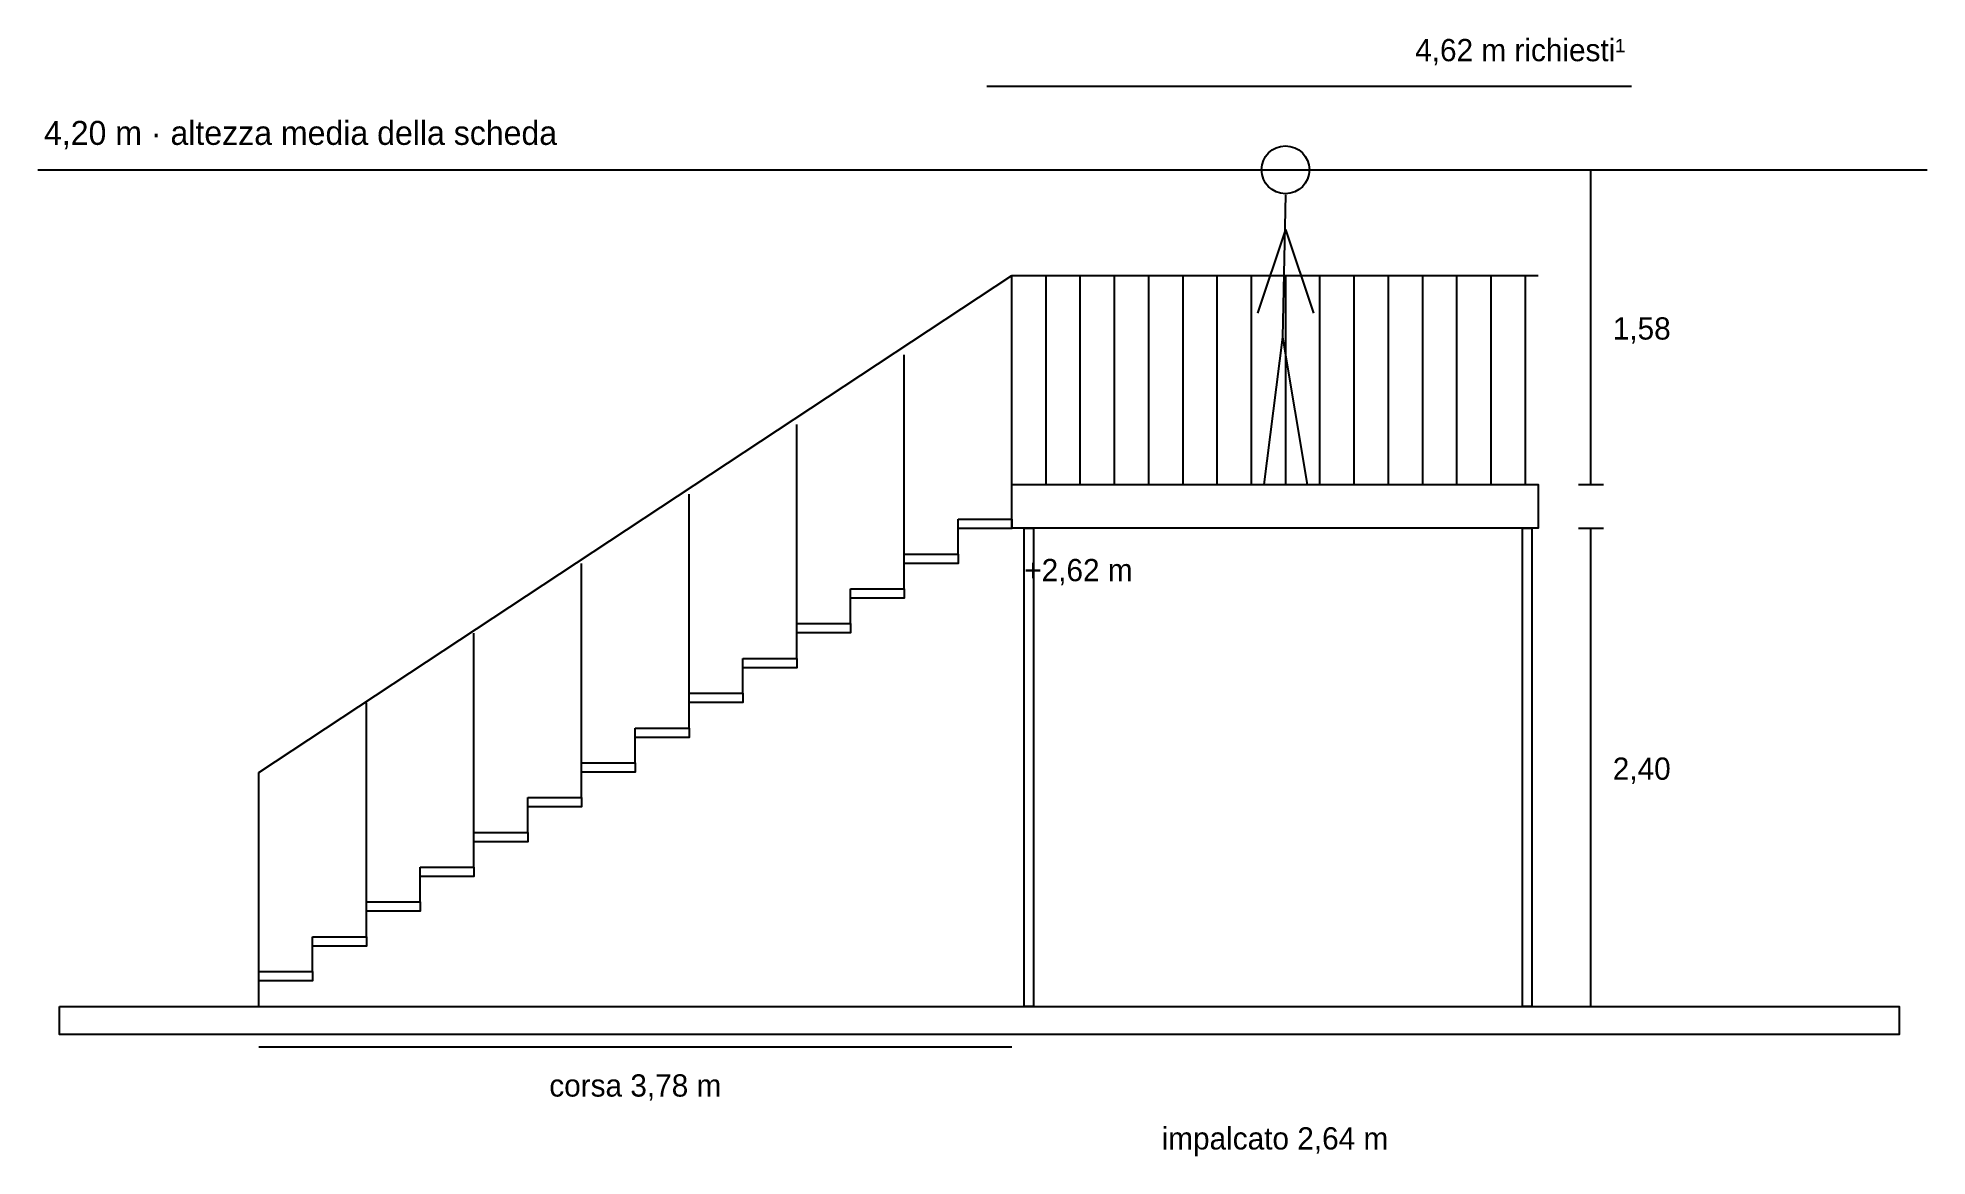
# Model space of a CAD drawing. Header units: metres. Extents: x -0.11 to 9.38, y -0.75 to 4.86.
import ezdxf
from ezdxf.enums import TextEntityAlignment as Align

# ---------------------------------------------------------------- set-up
doc = ezdxf.new("R2010")
doc.units = ezdxf.units.M
for name, color, linetype in [('ESISTENTE', 7, 'Continuous'), ('SCALA_NUOVA', 30, 'Continuous'), ('SEZIONE', 1, 'Continuous'), ('SOPPALCO', 3, 'Continuous'), ('TESTI', 5, 'Continuous')]:
    doc.layers.add(name, color=color, linetype=linetype)

msp = doc.modelspace()

# ---------------------------------------------------------------- linework, layer by layer
at = {"layer": 'ESISTENTE'}
msp.add_lwpolyline([(0, 0), (9.2344, 0), (9.2344, -0.1406), (0, -0.1406)], close=True, dxfattribs=at)
at = {"layer": 'SCALA_NUOVA'}
for p, q in [((1, 1.1747), (4.78, 3.67)), ((4.24, 2.2707), (4.24, 3.2707)), ((3.7, 1.9213), (3.7, 2.9213)), ((3.16, 1.572), (3.16, 2.572)), ((4.51, 2.2707), (4.51, 2.4453)), ((2.62, 1.2227), (2.62, 2.2227)), ((4.24, 2.096), (4.24, 2.2707)), ((3.97, 1.9213), (3.97, 2.096)), ((3.7, 1.7467), (3.7, 1.9213)), ((2.08, 0.8733), (2.08, 1.8733)), ((3.43, 1.572), (3.43, 1.7467)), ((1.54, 0.524), (1.54, 1.524)), ((3.16, 1.3973), (3.16, 1.572)), ((2.89, 1.2227), (2.89, 1.3973)), ((1, 0.1747), (1, 1.1747)), ((2.62, 1.048), (2.62, 1.2227)), ((2.35, 0.8733), (2.35, 1.048)), ((2.08, 0.6987), (2.08, 0.8733)), ((1.81, 0.524), (1.81, 0.6987)), ((1.54, 0.3493), (1.54, 0.524)), ((1.27, 0.1747), (1.27, 0.3493)), ((1, 0), (1, 0.1747))]:
    msp.add_line(p, q, dxfattribs=at)
for points in [[(4.51, 2.4453), (4.78, 2.4453), (4.78, 2.3985), (4.51, 2.3985)], [(4.24, 2.2707), (4.51, 2.2707), (4.51, 2.2238), (4.24, 2.2238)], [(3.97, 2.096), (4.24, 2.096), (4.24, 2.0491), (3.97, 2.0491)], [(3.7, 1.9213), (3.97, 1.9213), (3.97, 1.8745), (3.7, 1.8745)], [(3.43, 1.7467), (3.7, 1.7467), (3.7, 1.6998), (3.43, 1.6998)], [(3.16, 1.572), (3.43, 1.572), (3.43, 1.5251), (3.16, 1.5251)], [(2.89, 1.3973), (3.16, 1.3973), (3.16, 1.3505), (2.89, 1.3505)], [(2.62, 1.2227), (2.89, 1.2227), (2.89, 1.1758), (2.62, 1.1758)], [(2.35, 1.048), (2.62, 1.048), (2.62, 1.0011), (2.35, 1.0011)], [(2.08, 0.8733), (2.35, 0.8733), (2.35, 0.8265), (2.08, 0.8265)], [(1.81, 0.6987), (2.08, 0.6987), (2.08, 0.6518), (1.81, 0.6518)], [(1.54, 0.524), (1.81, 0.524), (1.81, 0.4771), (1.54, 0.4771)], [(1.27, 0.3493), (1.54, 0.3493), (1.54, 0.3025), (1.27, 0.3025)], [(1, 0.1747), (1.27, 0.1747), (1.27, 0.1278), (1, 0.1278)]]:
    msp.add_lwpolyline(points, close=True, dxfattribs=at)
at = {"layer": 'SEZIONE'}
for p, q in [((4.655, 4.62), (7.8903, 4.62)), ((-0.1094, 4.2), (9.375, 4.2)), ((7.6247, 4.2), (7.7497, 4.2)), ((7.6872, 2.62), (7.6872, 4.2)), ((6.1536, 4.075), (6.138, 3.36)), ((6.1536, 3.9), (6.013, 3.48)), ((6.1536, 3.9), (6.2943, 3.48)), ((6.138, 3.36), (6.0443, 2.62)), ((6.138, 3.36), (6.263, 2.62)), ((7.6247, 2.62), (7.7497, 2.62)), ((7.6247, 2.4), (7.7497, 2.4)), ((7.6872, 0), (7.6872, 2.4)), ((7.6247, 0), (7.7497, 0)), ((1, -0.2031), (4.78, -0.2031))]:
    msp.add_line(p, q, dxfattribs=at)
msp.add_circle((6.1536, 4.2), 0.12, dxfattribs=at)
at = {"layer": 'SOPPALCO'}
for p, q in [((4.78, 3.67), (7.4216, 3.67)), ((4.78, 2.62), (4.78, 3.67)), ((4.9519, 2.62), (4.9519, 3.67)), ((5.1238, 2.62), (5.1238, 3.67)), ((5.2956, 2.62), (5.2956, 3.67)), ((5.4675, 2.62), (5.4675, 3.67)), ((5.6394, 2.62), (5.6394, 3.67)), ((5.8113, 2.62), (5.8113, 3.67)), ((5.9831, 2.62), (5.9831, 3.67)), ((6.155, 2.62), (6.155, 3.67)), ((6.3269, 2.62), (6.3269, 3.67)), ((6.4988, 2.62), (6.4988, 3.67)), ((6.6706, 2.62), (6.6706, 3.67)), ((6.8425, 2.62), (6.8425, 3.67)), ((7.0144, 2.62), (7.0144, 3.67)), ((7.1863, 2.62), (7.1863, 3.67)), ((7.3581, 2.62), (7.3581, 3.67))]:
    msp.add_line(p, q, dxfattribs=at)
for points in [[(4.78, 2.62), (7.4216, 2.62), (7.4216, 2.4), (4.78, 2.4)], [(4.8425, 2.4), (4.8894, 2.4), (4.8894, 0), (4.8425, 0)], [(7.3435, 2.4), (7.3903, 2.4), (7.3903, 0), (7.3435, 0)]]:
    msp.add_lwpolyline(points, close=True, dxfattribs=at)

# ---------------------------------------------------------------- texts
at = {"layer": 'SEZIONE'}
msp.add_text('4,62 m richiesti¹', height=0.111719, dxfattribs=at).set_placement((7.8591, 4.745), align=Align.RIGHT)
for s, height, p in [('4,20 m · altezza media della scheda', 0.120313, (-0.0781, 4.325)), ('1,58', 0.11172, (7.7966, 3.3475)), ('+2,62 m', 0.11172, (4.8425, 2.1344)), ('2,40', 0.11172, (7.7966, 1.1375))]:
    msp.add_text(s, height=height, dxfattribs=at).set_placement(p)
at = {"layer": 'TESTI'}
for s, p in [('corsa 3,78 m', (2.89, -0.4531)), ('impalcato 2,64 m', (6.1008, -0.7188))]:
    msp.add_text(s, height=0.111719, dxfattribs=at).set_placement(p, align=Align.CENTER)

doc.saveas('drawing.dxf')
